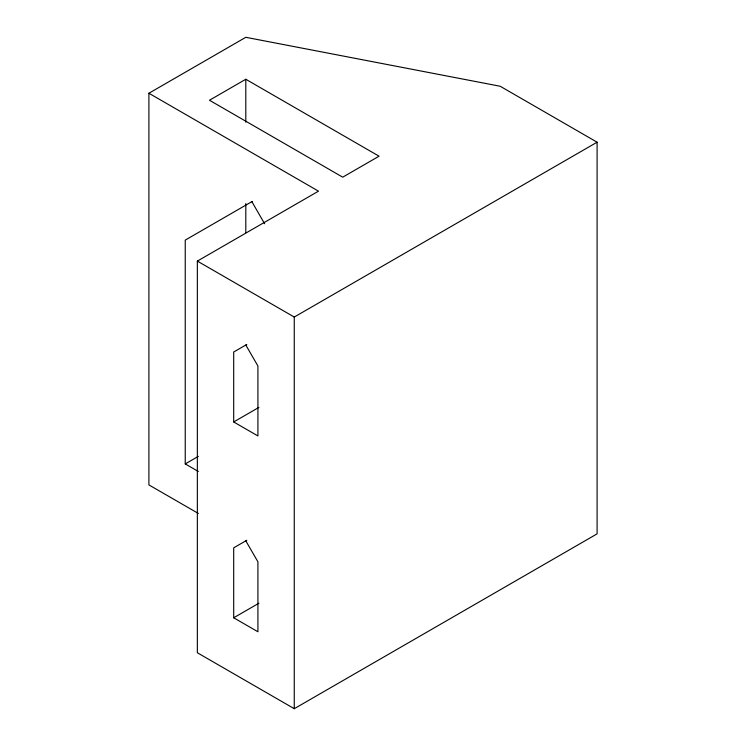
<?xml version="1.0" encoding="UTF-8"?>
<svg xmlns="http://www.w3.org/2000/svg" width="746" height="746" viewBox="0 0 746 746"><rect width="100%" height="100%" fill="white"/><g stroke="black" fill="none" stroke-linecap="round" stroke-linejoin="round"><path stroke-width="1.12" d="M148.902 93.25L245.807 37.3L500.193 86.256L597.098 142.206L597.098 533.856L294.26 708.7L197.354 652.75L197.354 261.1L318.486 191.162L148.902 93.25L148.902 484.9L198.361 513.462M245.807 79.263L209.467 100.244L342.712 177.175L379.061 156.194L245.807 79.263L245.807 122.251M252.223 201.448L185.241 240.119L185.241 463.919L198.361 471.5M246.814 344.438L233.694 352.019L233.694 421.956L257.92 435.944L257.92 366.006L245.807 345.025M197.354 261.1L294.26 317.05L597.098 142.206M233.694 421.956L258.927 407.381M185.241 463.919L198.361 456.347M246.814 540.263L233.694 547.844L233.694 617.781L257.92 631.769L257.92 561.831L245.807 540.85M233.694 617.781L258.927 603.216M251.868 201.653L264.606 223.725M294.26 317.05L294.26 708.7M245.807 203.574L245.807 232.612"/></g></svg>
